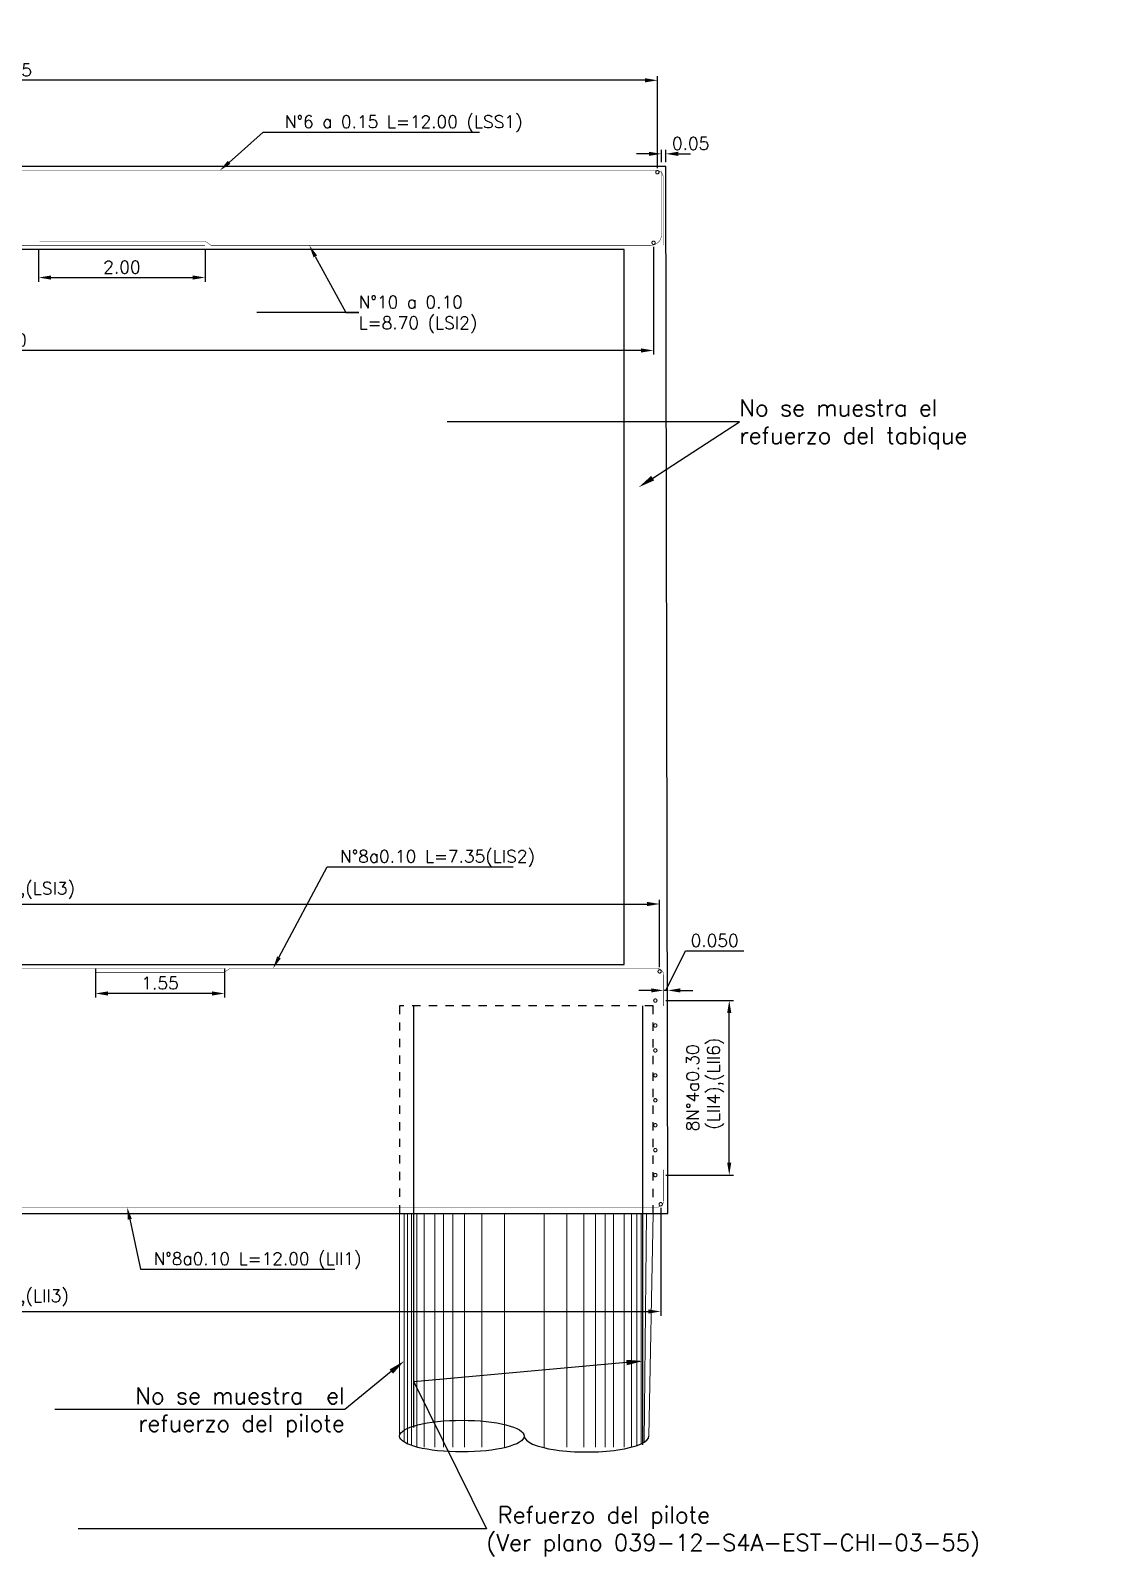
# Model space of a CAD drawing. Header units: metres. Extents: x 1080427 to 1081241, y 976768 to 977191.
# Drawn here: x 1080697.76 to 1080710.62, y 977087.36 to 977105.72 of the extents above; entities that cross this region are included whole.
import ezdxf
from ezdxf import colors
from ezdxf.entities.mleader import LeaderData, LeaderLine
from ezdxf.math import Vec2, Vec3

# ---------------------------------------------------------------- set-up
doc = ezdxf.new("R2010")
doc.units = ezdxf.units.M
doc.header["$LTSCALE"] = 25.4
doc.linetypes.add('DASHDOT', pattern=[1, 0.5, -0.25, 0, -0.25])
doc.linetypes.add('HIDDEN', pattern=[0.375, 0.25, -0.125])
for name, color, linetype in [('CONTRAPESO', 3, 'Continuous'), ('COT', 1, 'Continuous'), ('DIMCONTRAPESO', 1, 'Continuous'), ('EJE-D', 11, 'DASHDOT'), ('PROYECC', 251, 'HIDDEN'), ('REF', 6, 'Continuous')]:
    doc.layers.add(name, color=color, linetype=linetype)
for name, color, linetype, lineweight in [('COTA', 1, 'Continuous', 30), ('COTACIM', 20, 'Continuous', 5), ('OTROS', 8, 'Continuous', 5), ('REF 7', 210, 'Continuous', 30)]:
    doc.layers.add(name, color=color, linetype=linetype, lineweight=lineweight)
doc.styles.add('romans', font='romans.shx')
doc.dimstyles.new('Copy 75', dxfattribs={"dimtxt": 0.15, "dimasz": 0.15, "dimexe": 0.05, "dimexo": 0.05, "dimgap": 0.05, "dimtad": 1, "dimzin": 0, "dimdsep": 46, "dimtxsty": 'romans', "dimcen": 0.002, "dimclrd": 1, "dimclre": 1, "dimclrt": 3, "dimadec": 4, "dimazin": 0, "dimtfac": 1, "dimtofl": 0, "dimtmove": 1, "dimatfit": 3, "dimfxl": 1, "dimtolj": 1, "dimtzin": 0, "dimarcsym": 1})

# ---------------------------------------------------------------- blocks, each defined once
blk = doc.blocks.new('*D109')
at = {"layer": 'Defpoints', "color": 0, "transparency": 16777216}
for p in [(1080697.852918516, 977103.136897273), (1080699.856538963, 977103.136897273), (1080699.856538963, 977102.7496417424)]:
    blk.add_point(p, dxfattribs=at)
at = {"layer": 'DIMCONTRAPESO', "color": 1, "lineweight": -2, "transparency": 16777216}
for p, q in [((1080697.852918516, 977103.086897273), (1080697.852918516, 977102.6996417424)), ((1080699.856538963, 977103.086897273), (1080699.856538963, 977102.6996417424)), ((1080698.002918516, 977102.7496417424), (1080699.706538963, 977102.7496417424))]:
    blk.add_line(p, q, dxfattribs=at)
at = {"layer": 'DIMCONTRAPESO', "color": 1, "transparency": 16777216}
for points in [[(1080698.002918516, 977102.7746417425), (1080698.002918516, 977102.7246417424), (1080697.852918516, 977102.7496417424)], [(1080699.706538963, 977102.7746417425), (1080699.706538963, 977102.7246417424), (1080699.856538963, 977102.7496417424)]]:
    blk.add_solid(points, dxfattribs=at)
at = {"layer": 'DIMCONTRAPESO', "color": 3, "transparency": 16777216, "insert": (1080698.85472874, 977102.8746417424), "char_height": 0.15, "attachment_point": 5, "style": 'romans'}
blk.add_mtext('\\A1;2.00', dxfattribs=at)
blk = doc.blocks.new('*D111')
at = {"layer": 'COTA', "color": 1, "lineweight": -2, "transparency": 16777216}
for p, q in [((1080688.555454922, 977103.1178537507), (1080688.555454922, 977101.8219487307)), ((1080705.254411294, 977103.1178537507), (1080705.254411294, 977101.8219487307)), ((1080705.104411294, 977101.8719487308), (1080688.705454922, 977101.8719487308))]:
    blk.add_line(p, q, dxfattribs=at)
at = {"layer": 'COTA', "color": 1, "transparency": 16777216}
for points in [[(1080688.705454922, 977101.8969487308), (1080688.705454922, 977101.8469487308), (1080688.555454922, 977101.8719487308)], [(1080705.104411294, 977101.8969487308), (1080705.104411294, 977101.8469487308), (1080705.254411294, 977101.8719487308)]]:
    blk.add_solid(points, dxfattribs=at)
at = {"layer": 'Defpoints', "color": 0, "transparency": 16777216}
for p in [(1080688.555454922, 977103.1678537508), (1080705.254411294, 977103.1678537508), (1080688.555454922, 977101.8719487308)]:
    blk.add_point(p, dxfattribs=at)
at = {"layer": 'COTA', "color": 3, "transparency": 16777216, "insert": (1080696.904933108, 977101.9969487308), "char_height": 0.15, "attachment_point": 5, "style": 'romans'}
blk.add_mtext('\\A1;116 N°8 a 0.10 ', dxfattribs=at)
blk = doc.blocks.new('*D112')
at = {"layer": 'COTA', "color": 1, "lineweight": -2, "transparency": 16777216}
for p, q in [((1080688.502509437, 977104.0665122283), (1080688.502509437, 977105.1734543873)), ((1080705.300011808, 977104.0665122283), (1080705.300011808, 977105.1734543873)), ((1080705.150011808, 977105.1234543873), (1080688.652509437, 977105.1234543873))]:
    blk.add_line(p, q, dxfattribs=at)
at = {"layer": 'COTA', "color": 1, "transparency": 16777216}
for points in [[(1080688.652509437, 977105.1484543873), (1080688.652509437, 977105.0984543873), (1080688.502509437, 977105.1234543873)], [(1080705.150011808, 977105.1484543873), (1080705.150011808, 977105.0984543873), (1080705.300011808, 977105.1234543873)]]:
    blk.add_solid(points, dxfattribs=at)
at = {"layer": 'Defpoints', "color": 0, "transparency": 16777216}
for p in [(1080688.502509437, 977105.1234543873), (1080688.502509437, 977104.0165122283), (1080705.300011808, 977104.0165122283)]:
    blk.add_point(p, dxfattribs=at)
at = {"layer": 'COTA', "color": 3, "transparency": 16777216, "insert": (1080696.901260622, 977105.2484543873), "char_height": 0.15, "attachment_point": 5, "style": 'romans'}
blk.add_mtext('\\A1;117 N°10 a 0.15 ', dxfattribs=at)
blk = doc.blocks.new('*D118')
at = {"layer": 'Defpoints', "color": 0, "transparency": 16777216}
for p in [(1080698.538689108, 977094.4833590772), (1080700.09010655, 977094.4833590772), (1080698.538689108, 977094.1331112356)]:
    blk.add_point(p, dxfattribs=at)
at = {"layer": 'DIMCONTRAPESO', "color": 1, "lineweight": -2, "transparency": 16777216}
for p, q in [((1080698.538689108, 977094.4333590772), (1080698.538689108, 977094.0831112355)), ((1080700.09010655, 977094.4333590772), (1080700.09010655, 977094.0831112355)), ((1080699.94010655, 977094.1331112356), (1080698.688689108, 977094.1331112356))]:
    blk.add_line(p, q, dxfattribs=at)
at = {"layer": 'DIMCONTRAPESO', "color": 1, "transparency": 16777216}
for points in [[(1080698.688689108, 977094.1581112356), (1080698.688689108, 977094.1081112355), (1080698.538689108, 977094.1331112356)], [(1080699.94010655, 977094.1581112356), (1080699.94010655, 977094.1081112355), (1080700.09010655, 977094.1331112356)]]:
    blk.add_solid(points, dxfattribs=at)
at = {"layer": 'DIMCONTRAPESO', "color": 3, "transparency": 16777216, "insert": (1080699.314397829, 977094.2581112356), "char_height": 0.15, "attachment_point": 5, "style": 'romans'}
blk.add_mtext('\\A1;1.55', dxfattribs=at)
blk = doc.blocks.new('*D119')
at = {"layer": 'COTA', "color": 1, "lineweight": -2, "transparency": 16777216}
for p, q in [((1080688.482439297, 977094.4480806885), (1080688.482439297, 977095.2597941483)), ((1080705.327073894, 977094.4480806885), (1080705.327073894, 977095.2597941483)), ((1080688.632439297, 977095.2097941482), (1080705.177073894, 977095.2097941482))]:
    blk.add_line(p, q, dxfattribs=at)
at = {"layer": 'COTA', "color": 1, "transparency": 16777216}
for points in [[(1080688.632439297, 977095.2347941482), (1080688.632439297, 977095.1847941482), (1080688.482439297, 977095.2097941482)], [(1080705.177073894, 977095.2347941482), (1080705.177073894, 977095.1847941482), (1080705.327073894, 977095.2097941482)]]:
    blk.add_solid(points, dxfattribs=at)
at = {"layer": 'Defpoints', "color": 0, "transparency": 16777216}
for p in [(1080705.327073894, 977095.2097941482), (1080688.482439297, 977094.3980806884), (1080705.327073894, 977094.3980806884)]:
    blk.add_point(p, dxfattribs=at)
at = {"layer": 'COTA', "color": 3, "transparency": 16777216, "insert": (1080696.904756596, 977095.3740798625), "char_height": 0.15, "attachment_point": 5, "style": 'romans'}
blk.add_mtext('\\A1;169 N°8a0.10 (LIS1),(LSI3)', dxfattribs=at)
blk = doc.blocks.new('*D151')
at = {"layer": 'COTA', "color": 1, "lineweight": -2, "transparency": 16777216}
for p, q in [((1080688.473914318, 977091.553133355), (1080688.473914318, 977090.255271599)), ((1080705.340651168, 977091.5531335037), (1080705.340651168, 977090.255271599)), ((1080688.623914318, 977090.3052715991), (1080705.190651169, 977090.3052715991))]:
    blk.add_line(p, q, dxfattribs=at)
at = {"layer": 'COTA', "color": 1, "transparency": 16777216}
for points in [[(1080688.623914318, 977090.3302715991), (1080688.623914318, 977090.2802715991), (1080688.473914318, 977090.3052715991)], [(1080705.190651169, 977090.3302715991), (1080705.190651169, 977090.2802715991), (1080705.340651168, 977090.3052715991)]]:
    blk.add_solid(points, dxfattribs=at)
at = {"layer": 'Defpoints', "color": 0, "transparency": 16777216}
for p in [(1080688.473914318, 977091.603133355), (1080705.340651168, 977091.6031335037), (1080705.340651168, 977090.3052715991)]:
    blk.add_point(p, dxfattribs=at)
at = {"layer": 'COTA', "color": 3, "transparency": 16777216, "insert": (1080696.907282743, 977090.4695573134), "char_height": 0.15, "attachment_point": 5, "style": 'romans'}
blk.add_mtext('\\A1;169 N°8a0.10 (LII1),(LII3)', dxfattribs=at)
blk = doc.blocks.new('*U191')
at = {"layer": 'REF', "ltscale": 0.1, "const_width": 0.04}
blk.add_lwpolyline([(-0.00634999992325902, 0, 1), (0.00634999992325902, 0, 1)], format="xyb", close=True, dxfattribs=at)
blk = doc.blocks.new('*U192')
at = {"layer": 'DIMCONTRAPESO', "color": 0, "linetype": 'ByBlock', "lineweight": -2, "transparency": 16777216}
for p in [(1.285879139104721e-16, 2.1), (16.8, 2.1), (1.102182119232618e-16, 1.8), (16.8, 1.8), (9.184850993605148e-17, 1.5), (16.8, 1.5), (7.347880794884119e-17, 1.2), (16.8, 1.2), (5.510910596163089e-17, 0.8999999999999999), (16.8, 0.8999999999999999), (3.673940397442059e-17, 0.6), (16.8, 0.6), (1.83697019872103e-17, 0.3), (16.8, 0.3), (0, 0), (16.8, 0)]:
    blk.add_blockref('*U191', p, dxfattribs=at)
blk = doc.blocks.new('*D429')
at = {"layer": 'Defpoints', "color": 0, "transparency": 16777216}
for p in [(1080705.375565176, 977094.1698767187), (1080705.375565176, 977094.1698767187), (1080705.425565176, 977094.1698767187)]:
    blk.add_point(p, dxfattribs=at)
at = {"layer": 'EJE-D', "color": 1, "lineweight": -2, "transparency": 16777216}
for p, q in [((1080705.400565176, 977094.1698767187), (1080705.640361034, 977094.6448767186)), ((1080705.640361034, 977094.6448767186), (1080706.340361034, 977094.6448767186)), ((1080705.225565176, 977094.1698767187), (1080705.075565176, 977094.1698767187)), ((1080705.425565176, 977094.1698767187), (1080705.375565176, 977094.1698767187)), ((1080705.575565176, 977094.1698767187), (1080705.725565176, 977094.1698767187))]:
    blk.add_line(p, q, dxfattribs=at)
at = {"layer": 'EJE-D', "color": 1, "transparency": 16777216}
for points in [[(1080705.225565176, 977094.1948767187), (1080705.225565176, 977094.1448767186), (1080705.375565176, 977094.1698767187)], [(1080705.575565176, 977094.1948767187), (1080705.575565176, 977094.1448767186), (1080705.425565176, 977094.1698767187)]]:
    blk.add_solid(points, dxfattribs=at)
at = {"layer": 'EJE-D', "color": 3, "transparency": 16777216, "insert": (1080705.990361034, 977094.7698767186), "char_height": 0.15, "attachment_point": 5, "style": 'romans'}
blk.add_mtext('\\A1;0.050', dxfattribs=at)
blk = doc.blocks.new('*D431')
at = {"layer": 'Defpoints', "color": 0, "transparency": 16777216}
for p in [(1080705.350557039, 977094.0474320962), (1080706.165209105, 977094.0474320962), (1080705.350557039, 977091.9474320962)]:
    blk.add_point(p, dxfattribs=at)
at = {"layer": 'DIMCONTRAPESO', "color": 1, "lineweight": -2, "transparency": 16777216}
for p, q in [((1080705.400557039, 977094.0474320962), (1080706.215209105, 977094.0474320962)), ((1080706.165209105, 977092.0974320963), (1080706.165209105, 977093.8974320962)), ((1080705.400557039, 977091.9474320962), (1080706.215209105, 977091.9474320962))]:
    blk.add_line(p, q, dxfattribs=at)
at = {"layer": 'DIMCONTRAPESO', "color": 1, "transparency": 16777216}
for points in [[(1080706.140209105, 977093.8974320962), (1080706.190209105, 977093.8974320962), (1080706.165209105, 977094.0474320962)], [(1080706.140209105, 977092.0974320963), (1080706.190209105, 977092.0974320963), (1080706.165209105, 977091.9474320962)]]:
    blk.add_solid(points, dxfattribs=at)
at = {"layer": 'DIMCONTRAPESO', "color": 3, "transparency": 16777216, "insert": (1080705.875923391, 977092.9974320962), "char_height": 0.15, "attachment_point": 5, "rotation": 90, "style": 'romans'}
blk.add_mtext('\\A1;8N°4a0.30\\P (LII4),(LII6)', dxfattribs=at)
blk = doc.blocks.new('*D1036')
at = {"layer": 'COTA', "color": 1, "lineweight": -2, "transparency": 16777216}
for p, q in [((1080705.348565176, 977104.1374469848), (1080705.348565176, 977104.2884984047)), ((1080705.400565176, 977104.1374469848), (1080705.400565176, 977104.2884984047)), ((1080705.198565176, 977104.2384984046), (1080705.048565176, 977104.2384984046)), ((1080705.550565176, 977104.2384984046), (1080705.700565176, 977104.2384984046))]:
    blk.add_line(p, q, dxfattribs=at)
at = {"layer": 'COTA', "color": 1, "transparency": 16777216}
for points in [[(1080705.198565176, 977104.2634984046), (1080705.198565176, 977104.2134984046), (1080705.348565176, 977104.2384984046)], [(1080705.550565176, 977104.2634984046), (1080705.550565176, 977104.2134984046), (1080705.400565176, 977104.2384984046)]]:
    blk.add_solid(points, dxfattribs=at)
at = {"layer": 'Defpoints', "color": 0, "transparency": 16777216}
for p in [(1080705.348565176, 977104.2384984046), (1080705.348565176, 977104.0874469847), (1080705.400565176, 977104.0874469847)]:
    blk.add_point(p, dxfattribs=at)
at = {"layer": 'COTA', "color": 3, "transparency": 16777216, "insert": (1080705.700565176, 977104.3634984046), "char_height": 0.15, "attachment_point": 5, "style": 'romans'}
blk.add_mtext('\\A1;0.05', dxfattribs=at)

msp = doc.modelspace()

# ---------------------------------------------------------------- linework, layer by layer
at = {"layer": 'CONTRAPESO'}
msp.add_lwpolyline([(1080705.400565176, 977104.0874469847), (1080688.400751849, 977104.0874469847), (1080688.400751849, 977091.4834469848), (1080705.425565176, 977091.4834469848)], close=True, dxfattribs=at)
msp.add_lwpolyline([(1080704.900463703, 977101.5463450914), (1080704.900568853, 977103.0874469847), (1080688.900751849, 977103.0874469848), (1080688.900751849, 977094.4834469849), (1080704.900463703, 977094.4834469848), (1080704.900463703, 977101.5463450914)], dxfattribs=at)
at = {"layer": 'COT'}
msp.add_ellipse((1080702.947534305, 977088.8055512272), major_axis=(0.7502605647517244, 0), ratio=0.2543813295763042, dxfattribs=at)
msp.add_ellipse((1080704.448055435, 977088.8055512272), major_axis=(0.7502605647517244, 0), ratio=0.2543813295763042, start_param=3.141592653589792, end_param=6.283185307179586, dxfattribs=at)
at = {"layer": 'OTROS'}
for p, q in [((1080702.252565597, 977091.4834469848), (1080702.252565597, 977088.733538367)), ((1080702.290800748, 977091.4834469848), (1080702.290800748, 977088.7131964721)), ((1080702.341780931, 977091.4834469848), (1080702.341780931, 977088.6928873472)), ((1080702.405506201, 977091.4834469848), (1080702.405506201, 977088.6731623241)), ((1080702.494721535, 977091.4834469848), (1080702.494721535, 977088.6731623241)), ((1080702.622172048, 977091.4834469848), (1080702.622172048, 977088.6731623241)), ((1080702.724132441, 977091.4834469848), (1080702.724132441, 977088.6731623241)), ((1080702.838837894, 977091.4834469848), (1080702.838837894, 977088.6731623241)), ((1080702.979033439, 977091.4834469848), (1080702.979033439, 977088.6731623241)), ((1080703.186037284, 977091.4834469848), (1080703.186037284, 977088.6731623241)), ((1080703.459744312, 977091.4834469848), (1080703.459744312, 977088.6731623241)), ((1080703.935679466, 977091.4834469848), (1080703.935679466, 977088.6731623241)), ((1080704.209386494, 977091.4834469848), (1080704.209386494, 977088.6731623241)), ((1080704.416390339, 977091.4834469848), (1080704.416390339, 977088.6731623241)), ((1080704.556585883, 977091.4834469848), (1080704.556585883, 977088.6731623241)), ((1080704.671291336, 977091.4834469848), (1080704.671291336, 977088.6731623241)), ((1080704.77325173, 977091.4834469848), (1080704.77325173, 977088.6731623241)), ((1080704.900702243, 977091.4834469848), (1080704.900702243, 977088.6731623241)), ((1080704.989917577, 977091.4834469848), (1080704.989917577, 977088.6731623241)), ((1080705.053642847, 977091.4834469848), (1080705.053642847, 977088.6928873472)), ((1080705.10462303, 977091.4834469848), (1080705.10462303, 977088.7131964721)), ((1080705.167858181, 977091.4834469848), (1080705.142858181, 977088.733538367))]:
    msp.add_line(p, q, dxfattribs=at)
msp.add_lwpolyline([(1080702.19727374, 977088.8055512272), (1080702.19727374, 977091.4834469848), (1080705.248315999, 977091.4834469848), (1080705.198315999, 977088.8055512272)], dxfattribs=at)
at = {"layer": 'PROYECC', "color": 14, "ltscale": 0.01}
msp.add_lwpolyline([(1080702.19727374, 977091.4834469848), (1080705.248315999, 977091.4834469848), (1080705.248315999, 977093.9854778987), (1080702.19727374, 977093.9854778987)], close=True, dxfattribs=at)
at = {"layer": 'REF', "ltscale": 0.1}
for points, const_width in [([(1080688.450751849, 977104.0409966821), (1080688.450751849, 977103.2677069065, 0.4141925319730103), (1080688.580742514, 977103.1377069069), (1080699.856538963, 977103.136897273)], 0.005), ([(1080694.249117715, 977104.0371758742), (1080705.293241128, 977104.0374451288, -0.4142207145937634), (1080705.369242984, 977103.9614451288), (1080705.369242984, 977103.1391231817)], 0.005), ([(1080697.865668327, 977103.1876178394), (1080699.856536492, 977103.1873728872), (1080699.9274294, 977103.1374663252), (1080705.220564713, 977103.137447491, 0.414214604548981), (1080705.350565176, 977103.2674474911), (1080705.350565176, 977104.0361971334)], 0.005), ([(1080688.450751849, 977093.9828767187), (1080688.450751849, 977094.3568767187, -0.414213562373095), (1080688.526751849, 977094.4328767187), (1080700.081550059, 977094.4328767187)], 0.005), ([(1080698.538689108, 977094.3838973364), (1080700.082468868, 977094.3835560943), (1080700.153372806, 977094.4334469846), (1080705.299563635, 977094.4328866107, -0.4141813563918298), (1080705.375555278, 977094.3568866112), (1080705.375555278, 977093.9828782548)], 0.004999999999999999), ([(1080705.375555278, 977092.0119874736), (1080705.375555278, 977091.6379874736, -0.414213562373095), (1080705.299555278, 977091.5619874736), (1080693.721041, 977091.5619874736)], 0.005)]:
    msp.add_lwpolyline(points, format="xyb", dxfattribs=dict(at, const_width=const_width))
at = {"layer": 'REF', "ltscale": 0.1, "const_width": 0.04}
for points in [[(1080705.306361808, 977104.0165122283, -1), (1080705.293661808, 977104.0165122283, -1)], [(1080705.260761294, 977103.1678537508, -1), (1080705.248061294, 977103.1678537508, -1)], [(1080705.333423894, 977094.3980806884, -1), (1080705.320723894, 977094.3980806884, -1)], [(1080705.347001168, 977091.5967835038, -1), (1080705.334301169, 977091.5967835038, -1)]]:
    msp.add_lwpolyline(points, format="xyb", close=True, dxfattribs=at)
at = {"layer": 'REF 7', "ltscale": 0.1}
for points in [[(1080702.368428384, 977088.9095420707), (1080702.368428384, 977093.9854778987)], [(1080705.127161355, 977088.7015603837), (1080705.127161355, 977093.9854778987)]]:
    msp.add_lwpolyline(points, dxfattribs=at)

# ---------------------------------------------------------------- block references
at = {"layer": 'DIMCONTRAPESO', "color": 2}
msp.add_blockref('*U192', (1080688.475658512, 977091.9474320962), dxfattribs=at)

# ---------------------------------------------------------------- dimensions: what is measured, and where the dimension line sits
at = {"layer": 'COTA'}
for base, p1, p2, text, picture, middle in [((1080688.502509437, 977105.1234543873), (1080705.300011808, 977104.0165122283), (1080688.502509437, 977104.0165122283), '117 N°10 a 0.15 ', '*D112', (1080696.901260622, 977105.2484543873)), ((1080688.555454922, 977101.8719487308), (1080705.254411294, 977103.1678537508), (1080688.555454922, 977103.1678537508), '116 N°8 a 0.10 ', '*D111', (1080696.904933108, 977101.9969487308))]:
    dim = msp.add_linear_dim(base=base, p1=p1, p2=p2, angle=180, text=text, dimstyle='Copy 75', dxfattribs=at)
    dim.commit()
    dim.dimension.update_dxf_attribs({"geometry": picture, "text_midpoint": middle})
at = {"layer": 'COTA', "color": 2}
dim = msp.add_linear_dim(base=(1080705.348565176, 977104.2384984046), p1=(1080705.400565176, 977104.0874469847), p2=(1080705.348565176, 977104.0874469847), dimstyle='Copy 75', dxfattribs=at)
dim.commit()
dim.dimension.update_dxf_attribs({"geometry": '*D1036', "text_midpoint": (1080705.700565176, 977104.2384984046), "dimtype": 160})
at = {"layer": 'COTA'}
for base, p1, p2, text, picture, middle in [((1080705.327073894, 977095.2097941482), (1080688.482439297, 977094.3980806884), (1080705.327073894, 977094.3980806884), '169 N°8a0.10 (LIS1),(LSI3)', '*D119', (1080696.904756596, 977095.3740798625)), ((1080705.340651168, 977090.3052715991), (1080688.473914318, 977091.603133355), (1080705.340651168, 977091.6031335037), '169 N°8a0.10 (LII1),(LII3)', '*D151', (1080696.907282743, 977090.4695573134))]:
    dim = msp.add_linear_dim(base=base, p1=p1, p2=p2, text=text, dimstyle='Copy 75', dxfattribs=at)
    dim.commit()
    dim.dimension.update_dxf_attribs({"geometry": picture, "text_midpoint": middle})
at = {"layer": 'DIMCONTRAPESO'}
for base, p1, p2, picture, middle in [((1080699.856538963, 977102.7496417424), (1080697.852918516, 977103.136897273), (1080699.856538963, 977103.136897273), '*D109', (1080698.85472874, 977102.8746417424)), ((1080698.538689108, 977094.1331112356), (1080700.09010655, 977094.4833590772), (1080698.538689108, 977094.4833590772), '*D118', (1080699.314397829, 977094.2581112356))]:
    dim = msp.add_linear_dim(base=base, p1=p1, p2=p2, dimstyle='Copy 75', dxfattribs=at)
    dim.commit()
    dim.dimension.update_dxf_attribs({"geometry": picture, "text_midpoint": middle})
dim = msp.add_linear_dim(base=(1080706.165209105, 977094.0474320962), p1=(1080705.350557039, 977091.9474320962), p2=(1080705.350557039, 977094.0474320962), angle=90, text='8N°4a0.30\\P (LII4),(LII6)', dimstyle='Copy 75', dxfattribs=at)
dim.commit()
dim.dimension.update_dxf_attribs({"geometry": '*D431', "text_midpoint": (1080706.165209105, 977092.9974320962), "dimtype": 160})
at = {"layer": 'EJE-D', "color": 2}
dim = msp.add_linear_dim(base=(1080705.375565176, 977094.1698767187), p1=(1080705.425565176, 977094.1698767187), p2=(1080705.375565176, 977094.1698767187), dimstyle='Copy 75', override={"dimdec": 3}, dxfattribs=at)
dim.commit()
dim.dimension.update_dxf_attribs({"geometry": '*D429', "text_midpoint": (1080705.690361034, 977094.6448767186), "dimtype": 160})

# ---------------------------------------------------------------- leaders
at = {"layer": 'COTACIM'}
ml = msp.add_multileader_mtext('Standard', dxfattribs=at)
ml.set_content('\\A1; N°6 a 0.15 L=12.00 (LSS1)', color=3, style='romans')
ml.set_leader_properties(color=256)
ml.build(insert=Vec2(0, 0))
ml.multileader.update_dxf_attribs({"text_left_attachment_type": 6, "text_right_attachment_type": 6, "dogleg_length": 0.1560199508385566, "arrow_head_size": 0.15})
ctx = ml.context
ctx.base_point, ctx.char_height, ctx.arrow_head_size, ctx.landing_gap_size, ctx.plane_origin = Vec3(1080700.713280905, 977104.4997131579), 0.15, 0.15, 0, Vec3(1080699.701567388, 977103.7118981057)
ctx.left_attachment, ctx.right_attachment = 6, 6
notes = []
notes.append((ctx, [(0, (1, 1, 0), (1080700.557260954, 977104.4997131579), (1, 0), 0.1560199508385566, [(0, [(1080700.032657075, 977104.0367885348)], 0, [])])]))
ctx.mtext.insert, ctx.mtext.width, ctx.mtext.flow_direction = Vec3(1080700.713280905, 977104.6997131578), 3.738529319642112, 5
ml = msp.add_multileader_mtext('Standard', dxfattribs=at)
ml.set_content('\\A1;N°10 a 0.10\\PL=8.70 (LSI2)', color=3, style='romans')
ml.set_leader_properties(color=256)
ml.build(insert=Vec2(0, 0))
ml.multileader.update_dxf_attribs({"text_left_attachment_type": 6, "text_right_attachment_type": 6, "dogleg_length": 0.1560199508385566, "arrow_head_size": 0.15})
ctx = ml.context
ctx.base_point, ctx.char_height, ctx.arrow_head_size, ctx.landing_gap_size, ctx.plane_origin = Vec3(1080701.705137921, 977102.3290906553), 0.15, 0.15, 0, Vec3(1080701.111265974, 977098.1180450039)
ctx.left_attachment, ctx.right_attachment = 6, 6
notes.append((ctx, [(0, (1, 1, 0), (1080701.549117971, 977102.3290906553), (1, 0), 0.1560199508385566, [(0, [(1080701.111265974, 977103.1359999491)], 0, [])])]))
ctx.mtext.insert, ctx.mtext.width, ctx.mtext.flow_direction = Vec3(1080701.705137921, 977102.5290906553), 2.78179536270909, 5
ml = msp.add_multileader_mtext('Standard', dxfattribs=at)
ml.set_content('No se muestra el refuerzo del tabique', color=3, style='romans')
ml.set_leader_properties(color=1)
ml.build(insert=Vec2(0, 0))
ml.multileader.update_dxf_attribs({"text_left_attachment_type": 6, "text_right_attachment_type": 6, "dogleg_length": 0, "arrow_head_size": 0.2})
ctx = ml.context
ctx.base_point, ctx.char_height, ctx.arrow_head_size, ctx.landing_gap_size, ctx.plane_origin = Vec3(1080706.288202381, 977101.0139192607), 0.2, 0.2, 0, Vec3(1080705.075901271, 977099.8588230972)
ctx.left_attachment, ctx.right_attachment = 6, 6
notes.append((ctx, [(0, (1, 1, 0), (1080706.288202381, 977101.0139192607), (1, 0), 0, [(0, [(1080705.075901271, 977100.2264731525)], 0, [])])]))
ctx.mtext.insert, ctx.mtext.width, ctx.mtext.flow_direction = Vec3(1080706.288202381, 977101.2805859274), 3.481572752818465, 5
ml = msp.add_multileader_mtext('Standard', dxfattribs=at)
ml.set_content('N°8a0.10 L=7.35{\\A1;(LIS2)}', color=3, style='romans')
ml.set_leader_properties(color=256)
ml.build(insert=Vec2(0, 0))
ml.multileader.update_dxf_attribs({"text_left_attachment_type": 6, "text_right_attachment_type": 6, "dogleg_length": 0.1560199508385566, "arrow_head_size": 0.15})
ctx = ml.context
ctx.base_point, ctx.char_height, ctx.arrow_head_size, ctx.landing_gap_size, ctx.plane_origin = Vec3(1080701.480437361, 977095.6587550266), 0.15, 0.15, 0, Vec3(1080700.675210939, 977094.5671692025)
ctx.left_attachment, ctx.right_attachment = 6, 6
notes.append((ctx, [(0, (1, 1, 0), (1080701.32441741, 977095.6587550266), (1, 0), 0.1560199508385566, [(0, [(1080700.675210939, 977094.4344132801)], 0, [])])]))
ctx.mtext.insert, ctx.mtext.width, ctx.mtext.flow_direction = Vec3(1080701.480437361, 977095.8587550266), 3.105999943800271, 5
ml = msp.add_multileader_mtext('Standard', dxfattribs=at)
ml.set_content('N°8a0.10 L=12.00 {\\A1;(LII1)}', color=3, style='romans')
ml.set_leader_properties(color=256)
ml.build(insert=Vec2(0, 0))
ml.multileader.update_dxf_attribs({"text_left_attachment_type": 6, "text_right_attachment_type": 6, "dogleg_length": 0.1560199508385566, "arrow_head_size": 0.15})
ctx = ml.context
ctx.base_point, ctx.char_height, ctx.arrow_head_size, ctx.landing_gap_size, ctx.plane_origin = Vec3(1080699.236737242, 977090.8154630098), 0.15, 0.15, 0, Vec3(1080698.392293718, 977089.9912213305)
ctx.left_attachment, ctx.right_attachment = 6, 6
notes.append((ctx, [(0, (1, 1, 0), (1080699.080717291, 977090.8154630098), (1, 0), 0.1560199508385566, [(0, [(1080698.918004628, 977091.5619874736)], 0, [])])]))
ctx.mtext.insert, ctx.mtext.flow_direction = Vec3(1080699.236737242, 977091.0154630097), 5
ml = msp.add_multileader_mtext('Standard', dxfattribs=at)
ml.set_content('No se muestra  el refuerzo del pilote', color=3, style='romans')
ml.set_leader_properties(color=1)
ml.build(insert=Vec2(0, 0))
ml.multileader.update_dxf_attribs({"text_left_attachment_type": 6, "text_right_attachment_type": 6, "dogleg_length": 0, "arrow_head_size": 0.2})
ctx = ml.context
ctx.base_point, ctx.char_height, ctx.arrow_head_size, ctx.landing_gap_size, ctx.plane_origin = Vec3(1080698.622507293, 977089.1252211521), 0.2, 0.2, 0, Vec3(1080696.936708394, 977088.9141525935)
ctx.left_attachment, ctx.right_attachment, ctx.text_align_type = 6, 6, 2
notes.append((ctx, [(1, (1, 1, 0), (1080701.536793007, 977089.1252211521), (-1, 0), 0, [(0, [(1080702.252565597, 977089.7091745149)], 0, [])])]))
ctx.mtext.insert, ctx.mtext.width, ctx.mtext.alignment, ctx.mtext.flow_direction = Vec3(1080701.536793007, 977089.3918878188), 3.456050716806203, 3, 5
ml = msp.add_multileader_mtext('Standard', dxfattribs=at)
ml.set_content(' Refuerzo del pilote\\P(Ver plano 039-12-S4A-EST-CHI-03-55){\\C4; }', color=3, style='romans')
ml.set_leader_properties(color=1)
ml.build(insert=Vec2(0, 0))
ml.multileader.update_dxf_attribs({"text_left_attachment_type": 6, "text_right_attachment_type": 6, "dogleg_length": 0, "arrow_head_size": 0.2})
ctx = ml.context
ctx.base_point, ctx.char_height, ctx.arrow_head_size, ctx.landing_gap_size, ctx.plane_origin = Vec3(1080703.242298088, 977087.6904049641), 0.2, 0.2, 0, Vec3(1080704.017744085, 977088.9141525935)
ctx.left_attachment, ctx.right_attachment = 6, 6
notes.append((ctx, [(0, (1, 1, 0), (1080703.242298088, 977087.6904049641), (1, 0), 0, [(1, [(1080705.127161355, 977089.7091745149), (1080702.368428384, 977089.460832564)], 0, [])])]))
ctx.mtext.insert, ctx.mtext.width, ctx.mtext.flow_direction = Vec3(1080703.242298088, 977087.9570716309), 7.379388367058709, 5
for ctx, leaders in notes:
    for number, flags, end, landing, length, lines in leaders:
        leader = LeaderData()
        leader.index, (leader.has_last_leader_line, leader.has_dogleg_vector, leader.attachment_direction) = number, flags
        leader.last_leader_point, leader.dogleg_vector, leader.dogleg_length = Vec3(end), Vec3(landing), length
        for number, points, colour, breaks in lines:
            line = LeaderLine()
            line.index, line.vertices, line.color, line.breaks = number, Vec3.list(points), colors.encode_raw_color(colour), breaks
            leader.lines.append(line)
        ctx.leaders.append(leader)

doc.saveas('drawing.dxf')
